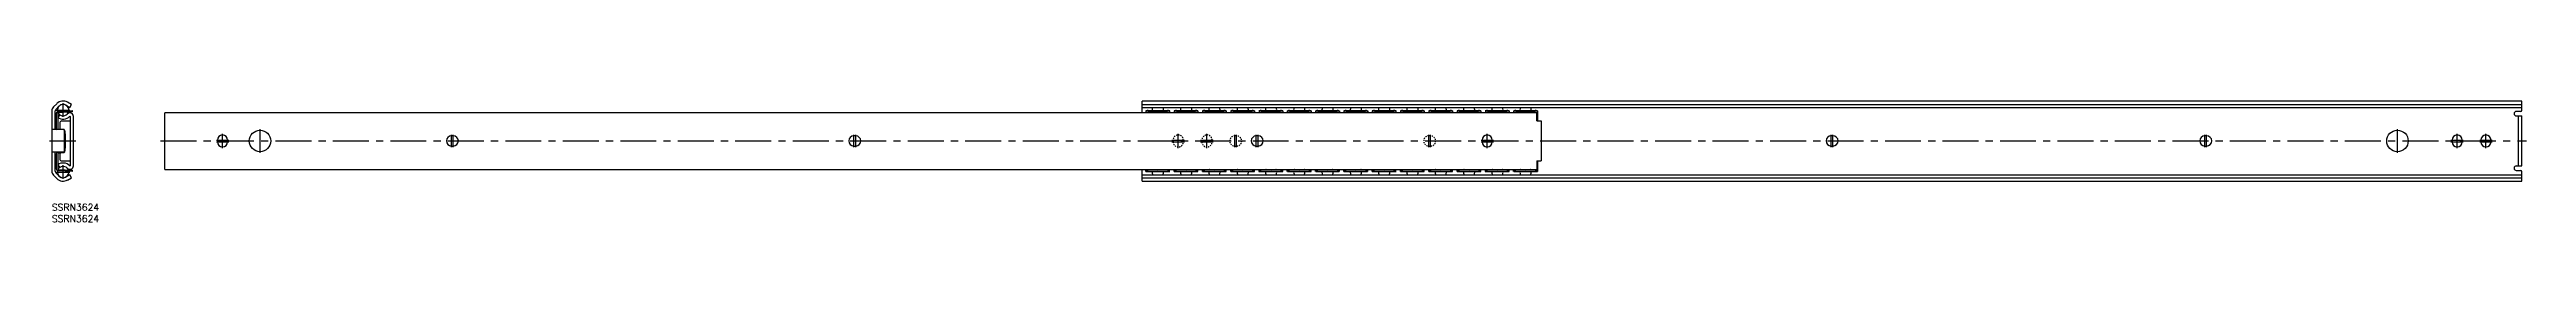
# Model space of a CAD drawing. Extents: x -1 to 1093, y -8 to 45.
import ezdxf

# ---------------------------------------------------------------- set-up
doc = ezdxf.new("R2010")
doc.units = 0
doc.header["$LTSCALE"] = 0.5
doc.linetypes.add('CENTER', pattern=[50.8, 31.75, -6.35, 6.35, -6.35])
doc.linetypes.add('DASHED', pattern=[2, 1, -1])
for name, color, linetype in [('MSM_CENTER', 1, 'CENTER'), ('MSM_CONTINUOUS', 7, 'CONTINUOUS'), ('MSM_DASHED', 4, 'DASHED'), ('MSM_PART_NUMBER', 7, 'CONTINUOUS')]:
    doc.layers.add(name, color=color, linetype=linetype)
doc.styles.get("Standard").update_dxf_attribs({"font": 'txt.shx', "height": 3, "bigfont": 'bigfont.shx'})

# ---------------------------------------------------------------- blocks, each defined once
blk = doc.blocks.new('*U32')
at = {"layer": 'MSM_PART_NUMBER'}
blk.add_text('SSRN3624', height=3, dxfattribs=at).set_placement((0, -3))
blk = doc.blocks.new('*U33')
at = {"layer": 'MSM_PART_NUMBER'}
blk.add_text('SSRN3624', height=3, dxfattribs=at).set_placement((0, -8))

msp = doc.modelspace()

# ---------------------------------------------------------------- linework, layer by layer
at = {"layer": 'MSM_CENTER'}
for p, q in [((5, 38.3), (5, 44.3)), ((2, 41.3), (8, 41.3)), ((92, 22.4), (92, 32.9)), ((1036.4, 22.4), (1036.4, 32.9)), ((-1, 27.7), (10.6, 27.7)), ((48, 27.7), (1093.4, 27.7)), ((72.7, 28.1), (78.2, 28.1)), ((72.7, 27.3), (78.2, 27.3)), ((75.4, 24.5), (75.4, 30.8)), ((176.6, 24.9), (176.6, 30.4)), ((177.4, 24.9), (177.4, 30.4)), ((354.4, 24.9), (354.4, 30.4)), ((355.2, 24.9), (355.2, 30.4)), ((494.9, 28.1), (500.4, 28.1)), ((494.9, 27.3), (500.4, 27.3)), ((497.7, 24.5), (497.7, 30.8)), ((507.6, 28.1), (513.1, 28.1)), ((507.6, 27.3), (513.1, 27.3)), ((510.4, 24.5), (510.4, 30.8)), ((522.7, 24.9), (522.7, 30.4)), ((523.5, 24.9), (523.5, 30.4)), ((532.2, 24.9), (532.2, 30.4)), ((533, 24.9), (533, 30.4)), ((608.4, 24.9), (608.4, 30.4)), ((609.2, 24.9), (609.2, 30.4)), ((631.5, 28.1), (637, 28.1)), ((631.5, 27.3), (637, 27.3)), ((634.2, 24.5), (634.2, 30.8)), ((786.2, 24.9), (786.2, 30.4)), ((787, 24.9), (787, 30.4)), ((951.3, 24.9), (951.3, 30.4)), ((952.1, 24.9), (952.1, 30.4)), ((1060, 28.1), (1065.5, 28.1)), ((1060, 27.3), (1065.5, 27.3)), ((1062.8, 24.5), (1062.8, 30.8)), ((1072.8, 28.1), (1078.2, 28.1)), ((1072.8, 27.3), (1078.2, 27.3)), ((1075.5, 24.5), (1075.5, 30.8)), ((2, 14), (8, 14)), ((5, 11), (5, 17))]:
    msp.add_line(p, q, dxfattribs=at)
at = {"layer": 'MSM_CONTINUOUS'}
for p, q in [((2.2, 44.1), (0.7, 42.7)), ((8.7, 43.8), (7, 44.8)), ((8, 42.5), (8.7, 43.8)), ((1091.4, 45.3), (481.8, 45.3)), ((481.8, 40.1), (481.8, 45.3)), ((481.8, 43.8), (1091.4, 43.8)), ((1091.4, 41.2), (1091.4, 45.3)), ((0, 40.9), (0, 14.4)), ((1.5, 32.7), (1.5, 40.9)), ((2, 38.7), (1.5, 38.7)), ((1.8, 41.6), (3.2, 43.1)), ((2, 39.9), (2, 33.3)), ((2.6, 39.9), (2.6, 33.3)), ((3.5, 39.3), (2.6, 38.1)), ((2.6, 38.7), (3, 38.7)), ((2.8, 40.7), (9, 41.1)), ((9, 40.5), (2.8, 40.1)), ((2.8, 33.1), (5.1, 32.8)), ((3.6, 35.8), (3.6, 33)), ((4.5, 36.5), (8.1, 36.5)), ((6.2, 43.5), (8, 42.5)), ((8.1, 38.5), (8.1, 16.8)), ((9, 41.1), (9, 40.5)), ((9.6, 16.8), (9.6, 38.5)), ((656.1, 40.1), (50, 40.1)), ((50, 15.2), (50, 40.1)), ((481.8, 42.5), (1091.4, 42.5)), ((483.4, 41), (483.4, 40.1)), ((484.4, 41.1), (492.9, 41.1)), ((484.4, 40.5), (492.9, 40.5)), ((493.9, 41), (493.9, 40.1)), ((495.9, 41), (495.9, 40.1)), ((496.9, 41.1), (505.4, 41.1)), ((496.9, 40.5), (505.4, 40.5)), ((506.4, 41), (506.4, 40.1)), ((508.4, 41), (508.4, 40.1)), ((509.4, 41.1), (517.9, 41.1)), ((509.4, 40.5), (517.9, 40.5)), ((518.9, 41), (518.9, 40.1)), ((520.9, 41), (520.9, 40.1)), ((521.9, 41.1), (530.4, 41.1)), ((521.9, 40.5), (530.4, 40.5)), ((531.4, 41), (531.4, 40.1)), ((533.4, 41), (533.4, 40.1)), ((534.4, 41.1), (542.9, 41.1)), ((534.4, 40.5), (542.9, 40.5)), ((543.9, 41), (543.9, 40.1)), ((545.9, 41), (545.9, 40.1)), ((546.9, 41.1), (555.4, 41.1)), ((546.9, 40.5), (555.4, 40.5)), ((556.4, 41), (556.4, 40.1)), ((558.4, 41), (558.4, 40.1)), ((559.4, 41.1), (567.9, 41.1)), ((559.4, 40.5), (567.9, 40.5)), ((568.9, 41), (568.9, 40.1)), ((570.9, 41), (570.9, 40.1)), ((571.9, 41.1), (580.4, 41.1)), ((571.9, 40.5), (580.4, 40.5)), ((581.4, 41), (581.4, 40.1)), ((583.4, 41), (583.4, 40.1)), ((584.4, 41.1), (592.9, 41.1)), ((584.4, 40.5), (592.9, 40.5)), ((593.9, 41), (593.9, 40.1)), ((595.9, 41), (595.9, 40.1)), ((596.9, 41.1), (605.4, 41.1)), ((596.9, 40.5), (605.4, 40.5)), ((606.4, 41), (606.4, 40.1)), ((608.4, 41), (608.4, 40.1)), ((609.4, 41.1), (617.9, 41.1)), ((609.4, 40.5), (617.9, 40.5)), ((618.9, 41), (618.9, 40.1)), ((620.9, 41), (620.9, 40.1)), ((621.9, 41.1), (630.4, 41.1)), ((621.9, 40.5), (630.4, 40.5)), ((631.4, 41), (631.4, 40.1)), ((633.4, 41), (633.4, 40.1)), ((634.4, 41.1), (642.9, 41.1)), ((634.4, 40.5), (642.9, 40.5)), ((643.9, 41), (643.9, 40.1)), ((645.9, 41), (645.9, 40.1)), ((646.9, 41.1), (655.4, 41.1)), ((646.9, 40.5), (655.4, 40.5)), ((656.1, 36.5), (656.1, 40.1)), ((656.1, 36.5), (658.1, 36.5)), ((656.4, 41), (656.4, 36.5)), ((658.1, 36.5), (658.1, 18.9)), ((1090.9, 40.7), (1088.9, 40.7)), ((1088.9, 38.7), (1091.4, 38.7)), ((1089.9, 16.7), (1089.9, 38.7)), ((1091.4, 16.7), (1091.4, 38.7)), ((5.5, 32.7), (0, 32.7)), ((5.5, 22.7), (0, 22.7)), ((1.5, 14.4), (1.5, 22.7)), ((2, 22), (2, 15.4)), ((2.6, 22), (2.6, 15.4)), ((5.1, 22.5), (2.8, 22.2)), ((3.6, 22.3), (3.6, 19.5)), ((5.5, 32.7), (5.5, 22.7)), ((5.8, 32), (5.8, 23.3)), ((6, 24.6), (6, 30.7)), ((73.2, 28.1), (73.2, 27.3)), ((77.7, 27.3), (77.7, 28.1)), ((177.4, 29.9), (176.6, 29.9)), ((176.6, 25.4), (177.4, 25.4)), ((355.2, 29.9), (354.4, 29.9)), ((354.4, 25.4), (355.2, 25.4)), ((533, 29.9), (532.2, 29.9)), ((532.2, 25.4), (533, 25.4)), ((632, 28.1), (632, 27.3)), ((636.5, 27.3), (636.5, 28.1)), ((787, 29.9), (786.2, 29.9)), ((786.2, 25.4), (787, 25.4)), ((952.1, 29.9), (951.3, 29.9)), ((951.3, 25.4), (952.1, 25.4)), ((1060.5, 28.1), (1060.5, 27.3)), ((1065, 27.3), (1065, 28.1)), ((1073.2, 28.1), (1073.2, 27.3)), ((1077.8, 27.3), (1077.8, 28.1)), ((0.7, 12.6), (2.2, 11.2)), ((2, 16.7), (1.5, 16.7)), ((3.2, 12.2), (1.8, 13.7)), ((2.6, 17.2), (3.5, 16)), ((2.6, 16.7), (3, 16.7)), ((2.8, 15.2), (9, 14.9)), ((9, 14.3), (2.8, 14.6)), ((4.5, 18.9), (8.1, 18.9)), ((8, 12.8), (6.2, 11.8)), ((7, 10.5), (8.7, 11.5)), ((8.7, 11.5), (8, 12.8)), ((9, 14.9), (9, 14.3)), ((50, 15.2), (656.1, 15.2)), ((481.8, 10), (481.8, 15.2)), ((481.8, 12.8), (1091.4, 12.8)), ((481.8, 11.5), (1091.4, 11.5)), ((483.4, 14.3), (483.4, 15.2)), ((492.9, 14.9), (484.4, 14.9)), ((484.4, 14.3), (492.9, 14.3)), ((493.9, 14.3), (493.9, 15.2)), ((495.9, 14.3), (495.9, 15.2)), ((505.4, 14.9), (496.9, 14.9)), ((496.9, 14.3), (505.4, 14.3)), ((506.4, 14.3), (506.4, 15.2)), ((508.4, 14.3), (508.4, 15.2)), ((517.9, 14.9), (509.4, 14.9)), ((509.4, 14.3), (517.9, 14.3)), ((518.9, 14.3), (518.9, 15.2)), ((520.9, 14.3), (520.9, 15.2)), ((530.4, 14.9), (521.9, 14.9)), ((521.9, 14.3), (530.4, 14.3)), ((531.4, 14.3), (531.4, 15.2)), ((533.4, 14.3), (533.4, 15.2)), ((542.9, 14.9), (534.4, 14.9)), ((534.4, 14.3), (542.9, 14.3)), ((543.9, 14.3), (543.9, 15.2)), ((545.9, 14.3), (545.9, 15.2)), ((555.4, 14.9), (546.9, 14.9)), ((546.9, 14.3), (555.4, 14.3)), ((556.4, 14.3), (556.4, 15.2)), ((558.4, 14.3), (558.4, 15.2)), ((567.9, 14.9), (559.4, 14.9)), ((559.4, 14.3), (567.9, 14.3)), ((568.9, 14.3), (568.9, 15.2)), ((570.9, 14.3), (570.9, 15.2)), ((580.4, 14.9), (571.9, 14.9)), ((571.9, 14.3), (580.4, 14.3)), ((581.4, 14.3), (581.4, 15.2)), ((583.4, 14.3), (583.4, 15.2)), ((592.9, 14.9), (584.4, 14.9)), ((584.4, 14.3), (592.9, 14.3)), ((593.9, 14.3), (593.9, 15.2)), ((595.9, 14.3), (595.9, 15.2)), ((605.4, 14.9), (596.9, 14.9)), ((596.9, 14.3), (605.4, 14.3)), ((606.4, 14.3), (606.4, 15.2)), ((608.4, 14.3), (608.4, 15.2)), ((617.9, 14.9), (609.4, 14.9)), ((609.4, 14.3), (617.9, 14.3)), ((618.9, 14.3), (618.9, 15.2)), ((620.9, 14.3), (620.9, 15.2)), ((630.4, 14.9), (621.9, 14.9)), ((621.9, 14.3), (630.4, 14.3)), ((631.4, 14.3), (631.4, 15.2)), ((633.4, 14.3), (633.4, 15.2)), ((642.9, 14.9), (634.4, 14.9)), ((634.4, 14.3), (642.9, 14.3)), ((643.9, 14.3), (643.9, 15.2)), ((645.9, 14.3), (645.9, 15.2)), ((655.4, 14.9), (646.9, 14.9)), ((646.9, 14.3), (655.4, 14.3)), ((656.1, 18.9), (658.1, 18.9)), ((656.1, 18.9), (656.1, 15.2)), ((656.4, 18.9), (656.4, 14.3)), ((1088.9, 16.7), (1091.4, 16.7)), ((1088.9, 14.7), (1090.9, 14.7)), ((1091.4, 10), (1091.4, 14.2)), ((481.8, 10), (1091.4, 10))]:
    msp.add_line(p, q, dxfattribs=at)
for centre in [(92, 27.7), (1036.4, 27.7)]:
    msp.add_circle(centre, 4.75, dxfattribs=at)
for centre, radius, start, end in [((5, 41.3), 4, 60.5802, 134.9682), ((5, 41.3), 2.5, 352.4298, 194.0448), ((5, 41.3), 2.5, 60.5802, 134.9682), ((2.5, 40.9), 2.5, 134.9682, 180), ((2.5, 40.9), 1, 134.9682, 180), ((2.8, 39.9), 0.8, 92.9849, 180), ((2.8, 33.3), 0.8, 180, 237.0316), ((2.8, 39.9), 0.2, 92.9849, 180), ((5, 41.3), 4, 233.3181, 317.2912), ((2.8, 33.3), 0.2, 180, 261.1193), ((5, 41.3), 2.5, 208.0204, 315.89), ((4.5, 35.5), 1, 90, 161.8051), ((8, 38.5), 1.57, 0, 139.0052), ((5, 41.3), 2.5, 318.2932, 337.9494), ((8, 38.5), 0.07, 0, 125.609), ((484.3, 32.4), 8.66, 89.2441, 95.7665), ((483.4, 41), 0.0277, 102.1538, 139.4357), ((484.3, 31.8), 8.66, 89.2441, 95.7665), ((483.4, 40.4), 0.0277, 102.1538, 139.4357), ((488.7, 41.3), 2.5, 151.35, 185.7392), ((488.7, 19.1), 21.3, 83.8916, 96.1084), ((488.7, 41.3), 2.5, 205.0719, 208.6854), ((488.7, 41.3), 2.5, 354.2608, 28.65), ((488.7, 41.3), 2.5, 331.3146, 334.9281), ((493, 32.4), 8.66, 84.2335, 90.7559), ((493, 31.8), 8.66, 84.2335, 90.7559), ((493.9, 41), 0.0277, 40.5643, 77.8462), ((493.9, 40.4), 0.0277, 40.5643, 77.8462), ((496.8, 32.4), 8.66, 89.2441, 95.7665), ((495.9, 41), 0.0277, 102.1538, 139.4357), ((496.8, 31.8), 8.66, 89.2441, 95.7665), ((495.9, 40.4), 0.0277, 102.1538, 139.4357), ((501.2, 41.3), 2.5, 151.35, 185.7392), ((501.2, 19.1), 21.3, 83.8916, 96.1084), ((501.2, 41.3), 2.5, 205.0719, 208.6854), ((501.2, 41.3), 2.5, 354.2608, 28.65), ((501.2, 41.3), 2.5, 331.3146, 334.9281), ((505.5, 32.4), 8.66, 84.2335, 90.7559), ((505.5, 31.8), 8.66, 84.2335, 90.7559), ((506.4, 41), 0.0277, 40.5643, 77.8462), ((506.4, 40.4), 0.0277, 40.5643, 77.8462), ((509.3, 32.4), 8.66, 89.2441, 95.7665), ((508.4, 41), 0.0277, 102.1538, 139.4357), ((509.3, 31.8), 8.66, 89.2441, 95.7665), ((508.4, 40.4), 0.0277, 102.1538, 139.4357), ((513.7, 41.3), 2.5, 151.35, 185.7392), ((513.7, 19.1), 21.3, 83.8916, 96.1084), ((513.7, 41.3), 2.5, 205.0719, 208.6854), ((513.7, 41.3), 2.5, 354.2608, 28.65), ((513.7, 41.3), 2.5, 331.3146, 334.9281), ((518, 32.4), 8.66, 84.2335, 90.7559), ((518, 31.8), 8.66, 84.2335, 90.7559), ((518.9, 41), 0.0277, 40.5643, 77.8462), ((518.9, 40.4), 0.0277, 40.5643, 77.8462), ((521.8, 32.4), 8.66, 89.2441, 95.7665), ((520.9, 41), 0.0277, 102.1538, 139.4357), ((521.8, 31.8), 8.66, 89.2441, 95.7665), ((520.9, 40.4), 0.0277, 102.1538, 139.4357), ((526.2, 41.3), 2.5, 151.35, 185.7392), ((526.2, 19.1), 21.3, 83.8916, 96.1084), ((526.2, 41.3), 2.5, 205.0719, 208.6854), ((526.2, 41.3), 2.5, 354.2608, 28.65), ((526.2, 41.3), 2.5, 331.3146, 334.9281), ((530.5, 32.4), 8.66, 84.2335, 90.7559), ((530.5, 31.8), 8.66, 84.2335, 90.7559), ((531.4, 41), 0.0277, 40.5643, 77.8462), ((531.4, 40.4), 0.0277, 40.5643, 77.8462), ((534.3, 32.4), 8.66, 89.2441, 95.7665), ((533.4, 41), 0.0277, 102.1538, 139.4357), ((533.4, 41), 0.0277, 102.1538, 139.4357), ((534.3, 31.8), 8.66, 89.2441, 95.7665), ((533.4, 40.4), 0.0277, 102.1538, 139.4357), ((533.4, 40.4), 0.0277, 102.1538, 139.4357), ((538.7, 41.3), 2.5, 151.35, 185.7392), ((538.7, 19.1), 21.3, 83.8916, 96.1084), ((538.7, 41.3), 2.5, 205.0719, 208.6854), ((538.7, 41.3), 2.5, 354.2608, 28.65), ((538.7, 41.3), 2.5, 331.3146, 334.9281), ((543, 32.4), 8.66, 84.2335, 90.7559), ((543, 31.8), 8.66, 84.2335, 90.7559), ((543.9, 41), 0.0277, 40.5643, 77.8462), ((543.9, 40.4), 0.0277, 40.5643, 77.8462), ((546.8, 32.4), 8.66, 89.2441, 95.7665), ((545.9, 41), 0.0277, 102.1538, 139.4357), ((546.8, 31.8), 8.66, 89.2441, 95.7665), ((545.9, 40.4), 0.0277, 102.1538, 139.4357), ((551.2, 41.3), 2.5, 151.35, 185.7392), ((551.2, 19.1), 21.3, 83.8916, 96.1084), ((551.2, 41.3), 2.5, 205.0719, 208.6854), ((551.2, 41.3), 2.5, 354.2608, 28.65), ((551.2, 41.3), 2.5, 331.3146, 334.9281), ((555.5, 32.4), 8.66, 84.2335, 90.7559), ((555.5, 31.8), 8.66, 84.2335, 90.7559), ((556.4, 41), 0.0277, 40.5643, 77.8462), ((556.4, 40.4), 0.0277, 40.5643, 77.8462), ((559.3, 32.4), 8.66, 89.2441, 95.7665), ((558.4, 41), 0.0277, 102.1538, 139.4357), ((559.3, 31.8), 8.66, 89.2441, 95.7665), ((558.4, 40.4), 0.0277, 102.1538, 139.4357), ((563.7, 41.3), 2.5, 151.35, 185.7392), ((563.7, 19.1), 21.3, 83.8916, 96.1084), ((563.7, 41.3), 2.5, 205.0719, 208.6854), ((563.7, 41.3), 2.5, 354.2608, 28.65), ((563.7, 41.3), 2.5, 331.3146, 334.9281), ((568, 32.4), 8.66, 84.2335, 90.7559), ((568, 31.8), 8.66, 84.2335, 90.7559), ((568.9, 41), 0.0277, 40.5643, 77.8462), ((568.9, 40.4), 0.0277, 40.5643, 77.8462), ((571.8, 32.4), 8.66, 89.2441, 95.7665), ((570.9, 41), 0.0277, 102.1538, 139.4357), ((571.8, 31.8), 8.66, 89.2441, 95.7665), ((570.9, 40.4), 0.0277, 102.1538, 139.4357), ((576.2, 41.3), 2.5, 151.35, 185.7392), ((576.2, 19.1), 21.3, 83.8916, 96.1084), ((576.2, 41.3), 2.5, 205.0719, 208.6854), ((576.2, 41.3), 2.5, 354.2608, 28.65), ((576.2, 41.3), 2.5, 331.3146, 334.9281), ((580.5, 32.4), 8.66, 84.2335, 90.7559), ((580.5, 31.8), 8.66, 84.2335, 90.7559), ((581.4, 41), 0.0277, 40.5643, 77.8462), ((581.4, 40.4), 0.0277, 40.5643, 77.8462), ((584.3, 32.4), 8.66, 89.2441, 95.7665), ((583.4, 41), 0.0277, 102.1538, 139.4357), ((583.4, 41), 0.0277, 102.1538, 139.4357), ((584.3, 31.8), 8.66, 89.2441, 95.7665), ((583.4, 40.4), 0.0277, 102.1538, 139.4357), ((583.4, 40.4), 0.0277, 102.1538, 139.4357), ((588.7, 41.3), 2.5, 151.35, 185.7392), ((588.7, 19.1), 21.3, 83.8916, 96.1084), ((588.7, 41.3), 2.5, 205.0719, 208.6854), ((588.7, 41.3), 2.5, 354.2608, 28.65), ((588.7, 41.3), 2.5, 331.3146, 334.9281), ((593, 32.4), 8.66, 84.2335, 90.7559), ((593, 31.8), 8.66, 84.2335, 90.7559), ((593.9, 41), 0.0277, 40.5643, 77.8462), ((593.9, 40.4), 0.0277, 40.5643, 77.8462), ((596.8, 32.4), 8.66, 89.2441, 95.7665), ((595.9, 41), 0.0277, 102.1538, 139.4357), ((596.8, 31.8), 8.66, 89.2441, 95.7665), ((595.9, 40.4), 0.0277, 102.1538, 139.4357), ((601.2, 41.3), 2.5, 151.35, 185.7392), ((601.2, 19.1), 21.3, 83.8916, 96.1084), ((601.2, 41.3), 2.5, 205.0719, 208.6854), ((601.2, 41.3), 2.5, 354.2608, 28.65), ((601.2, 41.3), 2.5, 331.3146, 334.9281), ((605.5, 32.4), 8.66, 84.2335, 90.7559), ((605.5, 31.8), 8.66, 84.2335, 90.7559), ((606.4, 41), 0.0277, 40.5643, 77.8462), ((606.4, 40.4), 0.0277, 40.5643, 77.8462), ((609.3, 32.4), 8.66, 89.2441, 95.7665), ((608.4, 41), 0.0277, 102.1538, 139.4357), ((609.3, 31.8), 8.66, 89.2441, 95.7665), ((608.4, 40.4), 0.0277, 102.1538, 139.4357), ((613.7, 41.3), 2.5, 151.35, 185.7392), ((613.7, 19.1), 21.3, 83.8916, 96.1084), ((613.7, 41.3), 2.5, 205.0719, 208.6854), ((613.7, 41.3), 2.5, 354.2608, 28.65), ((613.7, 41.3), 2.5, 331.3146, 334.9281), ((618, 32.4), 8.66, 84.2335, 90.7559), ((618, 31.8), 8.66, 84.2335, 90.7559), ((618.9, 41), 0.0277, 40.5643, 77.8462), ((618.9, 40.4), 0.0277, 40.5643, 77.8462), ((621.8, 32.4), 8.66, 89.2441, 95.7665), ((620.9, 41), 0.0277, 102.1538, 139.4357), ((621.8, 31.8), 8.66, 89.2441, 95.7665), ((620.9, 40.4), 0.0277, 102.1538, 139.4357), ((626.2, 41.3), 2.5, 151.35, 185.7392), ((626.2, 19.1), 21.3, 83.8916, 96.1084), ((626.2, 41.3), 2.5, 205.0719, 208.6854), ((626.2, 41.3), 2.5, 354.2608, 28.65), ((626.2, 41.3), 2.5, 331.3146, 334.9281), ((630.5, 32.4), 8.66, 84.2335, 90.7559), ((630.5, 31.8), 8.66, 84.2335, 90.7559), ((631.4, 41), 0.0277, 40.5643, 77.8462), ((631.4, 40.4), 0.0277, 40.5643, 77.8462), ((634.3, 32.4), 8.66, 89.2441, 95.7665), ((633.4, 41), 0.0277, 102.1538, 139.4357), ((634.3, 31.8), 8.66, 89.2441, 95.7665), ((633.4, 40.4), 0.0277, 102.1538, 139.4357), ((638.7, 41.3), 2.5, 151.35, 185.7392), ((638.7, 19.1), 21.3, 83.8916, 96.1084), ((638.7, 41.3), 2.5, 205.0719, 208.6854), ((638.7, 41.3), 2.5, 354.2608, 28.65), ((638.7, 41.3), 2.5, 331.3146, 334.9281), ((643, 32.4), 8.66, 84.2335, 90.7559), ((643, 31.8), 8.66, 84.2335, 90.7559), ((643.9, 41), 0.0277, 40.5643, 77.8462), ((643.9, 40.4), 0.0277, 40.5643, 77.8462), ((646.8, 32.4), 8.66, 89.2441, 95.7665), ((645.9, 41), 0.0277, 102.1538, 139.4357), ((646.8, 31.8), 8.66, 89.2441, 95.7665), ((645.9, 40.4), 0.0277, 102.1538, 139.4357), ((651.2, 41.3), 2.5, 151.35, 185.7392), ((651.2, 19.1), 21.3, 83.8916, 96.1084), ((651.2, 41.3), 2.5, 205.0719, 208.6854), ((651.2, 41.3), 2.5, 354.2608, 28.65), ((651.2, 41.3), 2.5, 331.3146, 334.9281), ((655.5, 32.4), 8.66, 84.2335, 90.7559), ((655.5, 31.8), 8.66, 84.2335, 90.7559), ((656.4, 41), 0.0277, 40.5643, 77.8462), ((656.4, 40.4), 0.0277, 40.5643, 77.8462), ((1088.9, 39.7), 1, 90, 270), ((1090.9, 41.2), 0.5, 270, 360), ((2.8, 22), 0.8, 122.9684, 180), ((2.8, 22), 0.2, 98.8807, 180), ((5, 32), 0.8, 58.8575, 81.1193), ((5, 23.3), 0.8, 278.8807, 301.1425), ((5, 32), 0.8, 0, 51.3178), ((5, 23.3), 0.8, 308.6822, 360), ((5.5, 30.7), 0.5, 360, 53.1301), ((5.5, 24.6), 0.5, 306.8699, 0), ((75.4, 28.1), 2.25, 0, 180), ((75.4, 27.3), 2.25, 180, 360), ((176.6, 27.7), 2.25, 90, 270), ((177.4, 27.7), 2.25, 270, 90), ((354.4, 27.7), 2.25, 90, 270), ((355.2, 27.7), 2.25, 270, 90), ((532.2, 27.7), 2.25, 90, 270), ((533, 27.7), 2.25, 270, 90), ((634.2, 28.1), 2.25, 0, 180), ((634.2, 27.3), 2.25, 180, 0), ((786.2, 27.7), 2.25, 90, 270), ((787, 27.7), 2.25, 270, 90), ((951.3, 27.7), 2.25, 90, 270), ((952.1, 27.7), 2.25, 270, 90), ((1062.8, 28.1), 2.25, 0, 180), ((1062.8, 27.3), 2.25, 180, 0), ((1075.5, 28.1), 2.25, 0, 180), ((1075.5, 27.3), 2.25, 180, 0), ((2.5, 14.4), 2.5, 180, 225.0318), ((2.5, 14.4), 1, 180, 225.0318), ((2.8, 15.4), 0.8, 180, 267.0151), ((5, 14), 4, 225.0318, 299.4198), ((5, 14), 2.5, 165.9551, 7.5702), ((5, 14), 4, 42.7088, 126.6819), ((2.8, 15.4), 0.2, 180, 267.0151), ((5, 14), 2.5, 44.11, 151.9796), ((5, 14), 2.5, 225.0318, 299.4198), ((4.5, 19.9), 1, 198.1949, 270), ((8, 16.8), 1.57, 220.9948, 0), ((5, 14), 2.5, 22.0506, 41.7068), ((8, 16.8), 0.07, 234.391, 360), ((483.4, 14.9), 0.0277, 220.5643, 257.8462), ((484.3, 23.5), 8.66, 264.2335, 270.7559), ((483.4, 14.3), 0.0277, 220.5643, 257.8462), ((484.3, 22.9), 8.66, 264.2335, 270.7559), ((488.7, 14), 2.5, 174.2608, 208.65), ((488.7, 14), 2.5, 151.3146, 154.9281), ((488.7, 36.2), 21.3, 263.8916, 276.1084), ((488.7, 14), 2.5, 25.0719, 28.6854), ((488.7, 14), 2.5, 331.35, 5.7392), ((493, 23.5), 8.66, 269.2441, 275.7665), ((493, 22.9), 8.66, 269.2441, 275.7665), ((493.9, 14.9), 0.0277, 282.1538, 319.4357), ((493.9, 14.3), 0.0277, 282.1538, 319.4357), ((495.9, 14.9), 0.0277, 220.5643, 257.8462), ((496.8, 23.5), 8.66, 264.2335, 270.7559), ((495.9, 14.3), 0.0277, 220.5643, 257.8462), ((496.8, 22.9), 8.66, 264.2335, 270.7559), ((501.2, 14), 2.5, 174.2608, 208.65), ((501.2, 14), 2.5, 151.3146, 154.9281), ((501.2, 36.2), 21.3, 263.8916, 276.1084), ((501.2, 14), 2.5, 25.0719, 28.6854), ((501.2, 14), 2.5, 331.35, 5.7392), ((505.5, 23.5), 8.66, 269.2441, 275.7665), ((505.5, 22.9), 8.66, 269.2441, 275.7665), ((506.4, 14.9), 0.0277, 282.1538, 319.4357), ((506.4, 14.3), 0.0277, 282.1538, 319.4357), ((508.4, 14.9), 0.0277, 220.5643, 257.8462), ((509.3, 23.5), 8.66, 264.2335, 270.7559), ((508.4, 14.3), 0.0277, 220.5643, 257.8462), ((509.3, 22.9), 8.66, 264.2335, 270.7559), ((513.7, 14), 2.5, 174.2608, 208.65), ((513.7, 14), 2.5, 151.3146, 154.9281), ((513.7, 36.2), 21.3, 263.8916, 276.1084), ((513.7, 14), 2.5, 25.0719, 28.6854), ((513.7, 14), 2.5, 331.35, 5.7392), ((518, 23.5), 8.66, 269.2441, 275.7665), ((518, 22.9), 8.66, 269.2441, 275.7665), ((518.9, 14.9), 0.0277, 282.1538, 319.4357), ((518.9, 14.3), 0.0277, 282.1538, 319.4357), ((520.9, 14.9), 0.0277, 220.5643, 257.8462), ((521.8, 23.5), 8.66, 264.2335, 270.7559), ((520.9, 14.3), 0.0277, 220.5643, 257.8462), ((521.8, 22.9), 8.66, 264.2335, 270.7559), ((526.2, 14), 2.5, 174.2608, 208.65), ((526.2, 14), 2.5, 151.3146, 154.9281), ((526.2, 36.2), 21.3, 263.8916, 276.1084), ((526.2, 14), 2.5, 25.0719, 28.6854), ((526.2, 14), 2.5, 331.35, 5.7392), ((530.5, 23.5), 8.66, 269.2441, 275.7665), ((530.5, 22.9), 8.66, 269.2441, 275.7665), ((531.4, 14.9), 0.0277, 282.1538, 319.4357), ((531.4, 14.3), 0.0277, 282.1538, 319.4357), ((533.4, 14.9), 0.0277, 220.5643, 257.8462), ((534.3, 23.5), 8.66, 264.2335, 270.7559), ((533.4, 14.9), 0.0277, 220.5643, 257.8462), ((533.4, 14.3), 0.0277, 220.5643, 257.8462), ((534.3, 22.9), 8.66, 264.2335, 270.7559), ((533.4, 14.3), 0.0277, 220.5643, 257.8462), ((538.7, 14), 2.5, 174.2608, 208.65), ((538.7, 14), 2.5, 151.3146, 154.9281), ((538.7, 36.2), 21.3, 263.8916, 276.1084), ((538.7, 14), 2.5, 25.0719, 28.6854), ((538.7, 14), 2.5, 331.35, 5.7392), ((543, 23.5), 8.66, 269.2441, 275.7665), ((543, 22.9), 8.66, 269.2441, 275.7665), ((543.9, 14.9), 0.0277, 282.1538, 319.4357), ((543.9, 14.3), 0.0277, 282.1538, 319.4357), ((545.9, 14.9), 0.0277, 220.5643, 257.8462), ((546.8, 23.5), 8.66, 264.2335, 270.7559), ((545.9, 14.3), 0.0277, 220.5643, 257.8462), ((546.8, 22.9), 8.66, 264.2335, 270.7559), ((551.2, 14), 2.5, 174.2608, 208.65), ((551.2, 14), 2.5, 151.3146, 154.9281), ((551.2, 36.2), 21.3, 263.8916, 276.1084), ((551.2, 14), 2.5, 25.0719, 28.6854), ((551.2, 14), 2.5, 331.35, 5.7392), ((555.5, 23.5), 8.66, 269.2441, 275.7665), ((555.5, 22.9), 8.66, 269.2441, 275.7665), ((556.4, 14.9), 0.0277, 282.1538, 319.4357), ((556.4, 14.3), 0.0277, 282.1538, 319.4357), ((558.4, 14.9), 0.0277, 220.5643, 257.8462), ((559.3, 23.5), 8.66, 264.2335, 270.7559), ((558.4, 14.3), 0.0277, 220.5643, 257.8462), ((559.3, 22.9), 8.66, 264.2335, 270.7559), ((563.7, 14), 2.5, 174.2608, 208.65), ((563.7, 14), 2.5, 151.3146, 154.9281), ((563.7, 36.2), 21.3, 263.8916, 276.1084), ((563.7, 14), 2.5, 25.0719, 28.6854), ((563.7, 14), 2.5, 331.35, 5.7392), ((568, 23.5), 8.66, 269.2441, 275.7665), ((568, 22.9), 8.66, 269.2441, 275.7665), ((568.9, 14.9), 0.0277, 282.1538, 319.4357), ((568.9, 14.3), 0.0277, 282.1538, 319.4357), ((570.9, 14.9), 0.0277, 220.5643, 257.8462), ((571.8, 23.5), 8.66, 264.2335, 270.7559), ((570.9, 14.3), 0.0277, 220.5643, 257.8462), ((571.8, 22.9), 8.66, 264.2335, 270.7559), ((576.2, 14), 2.5, 174.2608, 208.65), ((576.2, 14), 2.5, 151.3146, 154.9281), ((576.2, 36.2), 21.3, 263.8916, 276.1084), ((576.2, 14), 2.5, 25.0719, 28.6854), ((576.2, 14), 2.5, 331.35, 5.7392), ((580.5, 23.5), 8.66, 269.2441, 275.7665), ((580.5, 22.9), 8.66, 269.2441, 275.7665), ((581.4, 14.9), 0.0277, 282.1538, 319.4357), ((581.4, 14.3), 0.0277, 282.1538, 319.4357), ((583.4, 14.9), 0.0277, 220.5643, 257.8462), ((584.3, 23.5), 8.66, 264.2335, 270.7559), ((583.4, 14.9), 0.0277, 220.5643, 257.8462), ((583.4, 14.3), 0.0277, 220.5643, 257.8462), ((584.3, 22.9), 8.66, 264.2335, 270.7559), ((583.4, 14.3), 0.0277, 220.5643, 257.8462), ((588.7, 14), 2.5, 174.2608, 208.65), ((588.7, 14), 2.5, 151.3146, 154.9281), ((588.7, 36.2), 21.3, 263.8916, 276.1084), ((588.7, 14), 2.5, 25.0719, 28.6854), ((588.7, 14), 2.5, 331.35, 5.7392), ((593, 23.5), 8.66, 269.2441, 275.7665), ((593, 22.9), 8.66, 269.2441, 275.7665), ((593.9, 14.9), 0.0277, 282.1538, 319.4357), ((593.9, 14.3), 0.0277, 282.1538, 319.4357), ((595.9, 14.9), 0.0277, 220.5643, 257.8462), ((596.8, 23.5), 8.66, 264.2335, 270.7559), ((595.9, 14.3), 0.0277, 220.5643, 257.8462), ((596.8, 22.9), 8.66, 264.2335, 270.7559), ((601.2, 14), 2.5, 174.2608, 208.65), ((601.2, 14), 2.5, 151.3146, 154.9281), ((601.2, 36.2), 21.3, 263.8916, 276.1084), ((601.2, 14), 2.5, 25.0719, 28.6854), ((601.2, 14), 2.5, 331.35, 5.7392), ((605.5, 23.5), 8.66, 269.2441, 275.7665), ((605.5, 22.9), 8.66, 269.2441, 275.7665), ((606.4, 14.9), 0.0277, 282.1538, 319.4357), ((606.4, 14.3), 0.0277, 282.1538, 319.4357), ((608.4, 14.9), 0.0277, 220.5643, 257.8462), ((609.3, 23.5), 8.66, 264.2335, 270.7559), ((608.4, 14.3), 0.0277, 220.5643, 257.8462), ((609.3, 22.9), 8.66, 264.2335, 270.7559), ((613.7, 14), 2.5, 174.2608, 208.65), ((613.7, 14), 2.5, 151.3146, 154.9281), ((613.7, 36.2), 21.3, 263.8916, 276.1084), ((613.7, 14), 2.5, 25.0719, 28.6854), ((613.7, 14), 2.5, 331.35, 5.7392), ((618, 23.5), 8.66, 269.2441, 275.7665), ((618, 22.9), 8.66, 269.2441, 275.7665), ((618.9, 14.9), 0.0277, 282.1538, 319.4357), ((618.9, 14.3), 0.0277, 282.1538, 319.4357), ((620.9, 14.9), 0.0277, 220.5643, 257.8462), ((621.8, 23.5), 8.66, 264.2335, 270.7559), ((620.9, 14.3), 0.0277, 220.5643, 257.8462), ((621.8, 22.9), 8.66, 264.2335, 270.7559), ((626.2, 14), 2.5, 174.2608, 208.65), ((626.2, 14), 2.5, 151.3146, 154.9281), ((626.2, 36.2), 21.3, 263.8916, 276.1084), ((626.2, 14), 2.5, 25.0719, 28.6854), ((626.2, 14), 2.5, 331.35, 5.7392), ((630.5, 23.5), 8.66, 269.2441, 275.7665), ((630.5, 22.9), 8.66, 269.2441, 275.7665), ((631.4, 14.9), 0.0277, 282.1538, 319.4357), ((631.4, 14.3), 0.0277, 282.1538, 319.4357), ((633.4, 14.9), 0.0277, 220.5643, 257.8462), ((634.3, 23.5), 8.66, 264.2335, 270.7559), ((633.4, 14.3), 0.0277, 220.5643, 257.8462), ((634.3, 22.9), 8.66, 264.2335, 270.7559), ((638.7, 14), 2.5, 174.2608, 208.65), ((638.7, 14), 2.5, 151.3146, 154.9281), ((638.7, 36.2), 21.3, 263.8916, 276.1084), ((638.7, 14), 2.5, 25.0719, 28.6854), ((638.7, 14), 2.5, 331.35, 5.7392), ((643, 23.5), 8.66, 269.2441, 275.7665), ((643, 22.9), 8.66, 269.2441, 275.7665), ((643.9, 14.9), 0.0277, 282.1538, 319.4357), ((643.9, 14.3), 0.0277, 282.1538, 319.4357), ((645.9, 14.9), 0.0277, 220.5643, 257.8462), ((646.8, 23.5), 8.66, 264.2335, 270.7559), ((645.9, 14.3), 0.0277, 220.5643, 257.8462), ((646.8, 22.9), 8.66, 264.2335, 270.7559), ((651.2, 14), 2.5, 174.2608, 208.65), ((651.2, 14), 2.5, 151.3146, 154.9281), ((651.2, 36.2), 21.3, 263.8916, 276.1084), ((651.2, 14), 2.5, 25.0719, 28.6854), ((651.2, 14), 2.5, 331.35, 5.7392), ((655.5, 23.5), 8.66, 269.2441, 275.7665), ((655.5, 22.9), 8.66, 269.2441, 275.7665), ((656.4, 14.9), 0.0277, 282.1538, 319.4357), ((656.4, 14.3), 0.0277, 282.1538, 319.4357), ((1088.9, 15.7), 1, 90, 270), ((1090.9, 14.2), 0.5, 360, 90)]:
    msp.add_arc(centre, radius, start, end, dxfattribs=at)
at = {"layer": 'MSM_DASHED'}
for p, q in [((495.4, 28.1), (495.4, 27.3)), ((499.9, 27.3), (499.9, 28.1)), ((508.1, 28.1), (508.1, 27.3)), ((512.6, 27.3), (512.6, 28.1)), ((523.5, 29.9), (522.7, 29.9)), ((522.7, 25.4), (523.5, 25.4)), ((609.2, 29.9), (608.4, 29.9)), ((608.4, 25.4), (609.2, 25.4))]:
    msp.add_line(p, q, dxfattribs=at)
for centre, start, end in [((497.7, 28.1), 0, 180), ((497.7, 27.3), 180, 0), ((510.4, 28.1), 0, 180), ((510.4, 27.3), 180, 360), ((522.7, 27.7), 90, 270), ((523.5, 27.7), 270, 90), ((608.4, 27.7), 90, 270), ((609.2, 27.7), 270, 90)]:
    msp.add_arc(centre, 2.25, start, end, dxfattribs=at)

# ---------------------------------------------------------------- block references
at = {"layer": 'MSM_CONTINUOUS'}
for name in ['*U32', '*U33']:
    msp.add_blockref(name, (0, 0), dxfattribs=at)

doc.saveas('drawing.dxf')
